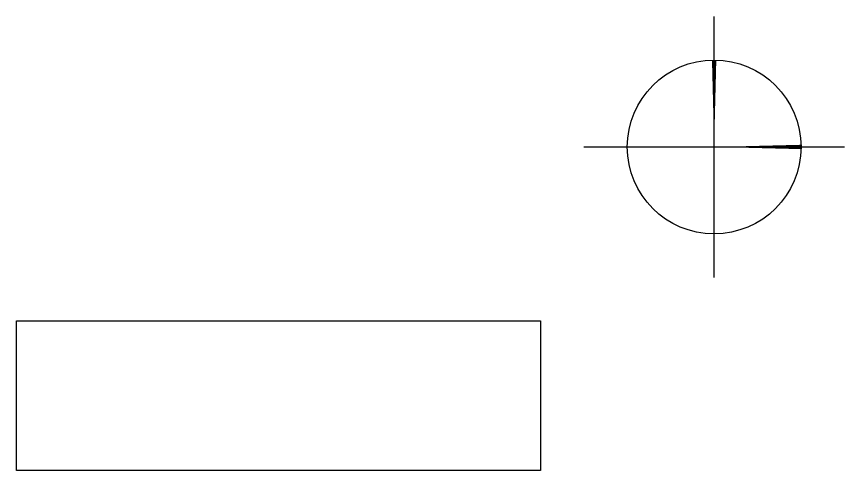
# Model space of a CAD drawing. Header units: metres. Extents: x -8 to 219, y -4 to 118.
# Drawn here: x -8.03 to 1.5, y -3.72 to 1.5 of the extents above; entities that cross this region are included whole.
import ezdxf

# ---------------------------------------------------------------- set-up
doc = ezdxf.new("R2010")
doc.units = ezdxf.units.M
doc.header["$LTSCALE"] = 0.1
doc.header["$MEASUREMENT"] = 0
doc.layers.add('004 cloisons', color=7, linetype='CONTINUOUS')
doc.layers.add('00_Fmult', color=7, linetype='CONTINUOUS')
picture_1 = doc.add_image_def('image1.jpg', size_in_pixel=(1654, 472))

msp = doc.modelspace()

# ---------------------------------------------------------------- linework, layer by layer
at = {"layer": '00_Fmult'}
for p, q in [((0, -1.5), (0, 1.5)), ((-1.5, 0), (1.5, 0))]:
    msp.add_line(p, q, dxfattribs=at)
at = {"layer": '00_Fmult', "color": 1, "flags": 128}
msp.add_lwpolyline([(0, 0, 0, 0.05, 0), (0, 1, 0, 0, 0)], format="xyseb", dxfattribs=at)
at = {"layer": '00_Fmult', "color": 5, "flags": 128}
msp.add_lwpolyline([(0, 0, 0, 0.05, 0), (1, 0, 0, 0, 0)], format="xyseb", dxfattribs=at)
at = {"layer": '00_Fmult'}
msp.add_circle((0, 0), 1, dxfattribs=at)

# ---------------------------------------------------------------- pictures from other files: only their frames are drawn
at = {"layer": '004 cloisons'}
image = msp.add_image(picture_1, insert=(-8.0304, -3.7209), size_in_units=(6.0304, 1.7209), rotation=0, dxfattribs=at)
image.dxf.flags = 7

doc.saveas('drawing.dxf')
